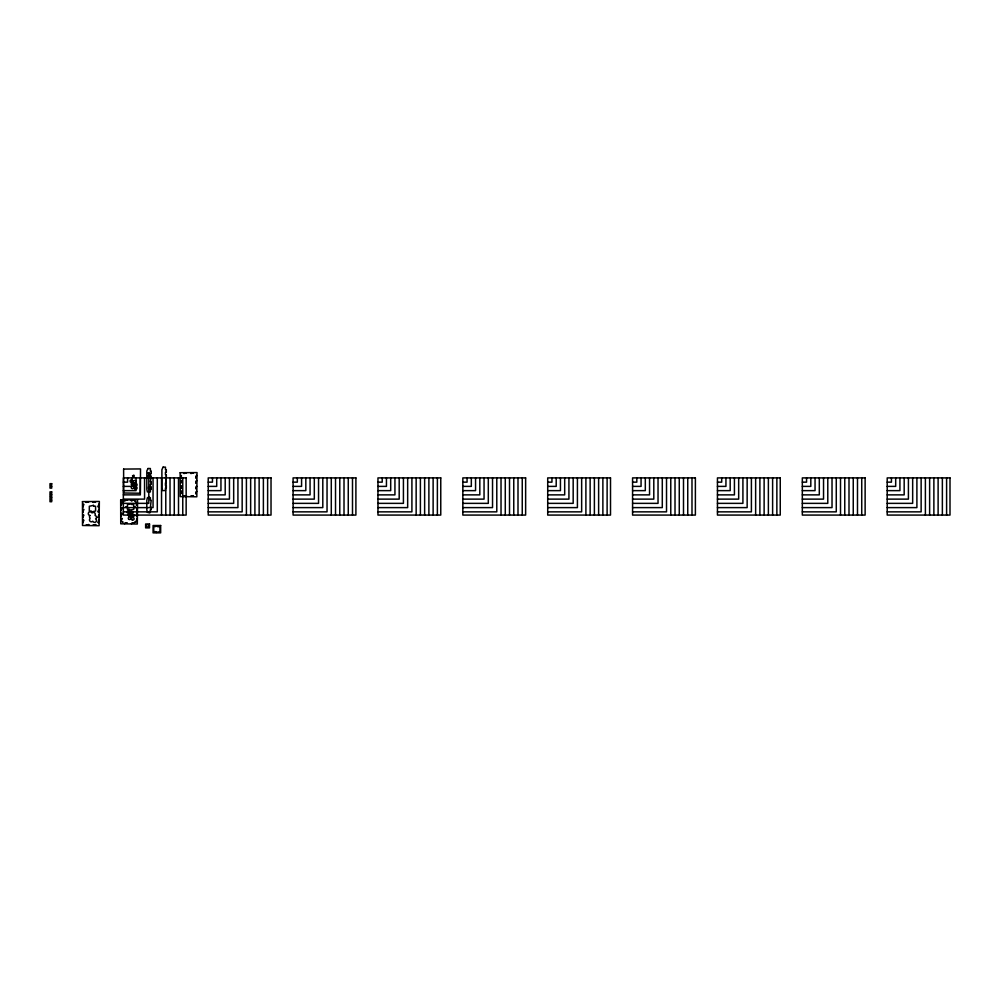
<?xml version="1.0" encoding="UTF-8"?>
<svg xmlns="http://www.w3.org/2000/svg" width="1000" height="1000" viewBox="0 0 1000 1000"><rect width="100%" height="100%" fill="white"/><g stroke="black" fill="none" stroke-linecap="round" stroke-linejoin="round"><path stroke-width="1.5" d="M133.637 484.837A1.275 1.275 0 0 0 132.525 482.925A1.275 1.275 0 0 0 131.425 484.837A1.275 1.275 0 0 0 133.637 484.837L133.763 484.525M130.675 515.662A1.275 1.275 0 0 0 129.562 513.75A1.275 1.275 0 0 0 128.463 515.662A1.275 1.275 0 0 0 130.675 515.662L130.8 515.35M123.35 482.15L127.587 482.15L127.587 477.9M208.225 482.15L212.463 482.15L212.463 477.9M293.087 482.15L297.337 482.15L297.337 477.9M377.962 482.15L382.212 482.15L382.212 477.9M462.837 482.15L467.075 482.15L467.075 477.9M547.712 482.15L551.95 482.15L551.95 477.9M632.575 482.15L636.825 482.15L636.825 477.9M717.45 482.15L721.7 482.15L721.7 477.9M802.325 482.15L806.562 482.15L806.562 477.9M887.2 482.15L891.438 482.15L891.438 477.9M123.35 486.388L131.838 486.388L131.838 477.9M208.225 486.388L216.713 486.388L216.713 477.9M293.087 486.388L301.575 486.388L301.575 477.9M377.962 486.388L386.45 486.388L386.45 477.9M462.837 486.388L471.325 486.388L471.325 477.9M547.712 486.388L556.2 486.388L556.2 477.9M632.575 486.388L641.062 486.388L641.062 477.9M717.45 486.388L725.938 486.388L725.938 477.9M802.325 486.388L810.812 486.388L810.812 477.9M887.2 486.388L895.688 486.388L895.688 477.9M123.35 490.637L136.075 490.637L136.075 477.9M208.225 490.637L220.95 490.637L220.95 477.9M293.087 490.637L305.825 490.637L305.825 477.9M377.962 490.637L390.7 490.637L390.7 477.9M462.837 490.637L475.562 490.637L475.562 477.9M547.712 490.637L560.438 490.637L560.438 477.9M632.575 490.637L645.312 490.637L645.312 477.9M717.45 490.637L730.188 490.637L730.188 477.9M802.325 490.637L815.05 490.637L815.05 477.9M887.2 490.637L899.925 490.637L899.925 477.9M123.35 494.875L140.325 494.875L140.325 477.9M208.225 494.875L225.2 494.875L225.2 477.9M293.087 494.875L310.062 494.875L310.062 477.9M377.962 494.875L394.938 494.875L394.938 477.9M462.837 494.875L479.812 494.875L479.812 477.9M547.712 494.875L564.688 494.875L564.688 477.9M632.575 494.875L649.55 494.875L649.55 477.9M717.45 494.875L734.425 494.875L734.425 477.9M802.325 494.875L819.3 494.875L819.3 477.9M887.2 494.875L904.175 494.875L904.175 477.9M123.35 499.125L144.562 499.125L144.562 477.9M208.225 499.125L229.438 499.125L229.438 477.9M293.087 499.125L314.312 499.125L314.312 477.9M377.962 499.125L399.188 499.125L399.188 477.9M462.837 499.125L484.05 499.125L484.05 477.9M547.712 499.125L568.925 499.125L568.925 477.9M632.575 499.125L653.8 499.125L653.8 477.9M717.45 499.125L738.675 499.125L738.675 477.9M802.325 499.125L823.538 499.125L823.538 477.9M887.2 499.125L908.413 499.125L908.413 477.9M123.35 503.363L148.812 503.363L148.812 477.9M208.225 503.363L233.675 503.363L233.675 477.9M293.087 503.363L318.55 503.363L318.55 477.9M377.962 503.363L403.425 503.363L403.425 477.9M462.837 503.363L488.3 503.363L488.3 477.9M547.712 503.363L573.175 503.363L573.175 477.9M632.575 503.363L658.037 503.363L658.037 477.9M717.45 503.363L742.913 503.363L742.913 477.9M802.325 503.363L827.788 503.363L827.788 477.9M887.2 503.363L912.663 503.363L912.663 477.9M123.35 507.612L153.05 507.612L153.05 477.9M208.225 507.612L237.925 507.612L237.925 477.9M293.087 507.612L322.8 507.612L322.8 477.9M377.962 507.612L407.663 507.612L407.663 477.9M462.837 507.612L492.537 507.612L492.537 477.9M547.712 507.612L577.413 507.612L577.413 477.9M632.575 507.612L662.288 507.612L662.288 477.9M717.45 507.612L747.15 507.612L747.15 477.9M802.325 507.612L832.025 507.612L832.025 477.9M887.2 507.612L916.9 507.612L916.9 477.9M123.35 511.85L157.3 511.85L157.3 477.9M208.225 511.85L242.162 511.85L242.162 477.9M293.087 511.85L327.038 511.85L327.038 477.9M377.962 511.85L411.912 511.85L411.912 477.9M462.837 511.85L496.788 511.85L496.788 477.9M547.712 511.85L581.65 511.85L581.65 477.9M632.575 511.85L666.525 511.85L666.525 477.9M717.45 511.85L751.4 511.85L751.4 477.9M802.325 511.85L836.275 511.85L836.275 477.9M887.2 511.85L921.137 511.85L921.137 477.9M946.6 477.9L946.6 515.075M942.362 477.9L942.362 515.075M938.112 477.9L938.112 515.075M933.875 477.9L933.875 515.075M929.625 477.9L929.625 515.075M925.387 477.9L925.387 515.075M861.737 477.9L861.737 515.075M857.487 477.9L857.487 515.075M853.25 477.9L853.25 515.075M849 477.9L849 515.075M844.762 477.9L844.762 515.075M840.512 477.9L840.512 515.075M776.862 477.9L776.862 515.075M772.613 477.9L772.613 515.075M768.375 477.9L768.375 515.075M764.125 477.9L764.125 515.075M759.887 477.9L759.887 515.075M755.638 477.9L755.638 515.075M691.988 477.9L691.988 515.075M687.75 477.9L687.75 515.075M683.5 477.9L683.5 515.075M679.262 477.9L679.262 515.075M675.013 477.9L675.013 515.075M670.775 477.9L670.775 515.075M607.112 477.9L607.112 515.075M602.875 477.9L602.875 515.075M598.625 477.9L598.625 515.075M594.388 477.9L594.388 515.075M590.138 477.9L590.138 515.075M585.9 477.9L585.9 515.075M522.25 477.9L522.25 515.075M518 477.9L518 515.075M513.763 477.9L513.763 515.075M509.513 477.9L509.513 515.075M505.275 477.9L505.275 515.075M501.025 477.9L501.025 515.075M437.375 477.9L437.375 515.075M433.125 477.9L433.125 515.075M428.888 477.9L428.888 515.075M424.637 477.9L424.637 515.075M420.4 477.9L420.4 515.075M416.15 477.9L416.15 515.075M352.5 477.9L352.5 515.075M348.263 477.9L348.263 515.075M344.012 477.9L344.012 515.075M339.775 477.9L339.775 515.075M335.525 477.9L335.525 515.075M331.287 477.9L331.287 515.075M267.625 477.9L267.625 515.075M263.387 477.9L263.387 515.075M259.137 477.9L259.137 515.075M254.9 477.9L254.9 515.075M250.65 477.9L250.65 515.075M246.412 477.9L246.412 515.075M182.763 477.9L182.763 515.075M181.337 477.962L181.337 475.412L180.738 477.962M178.512 477.9L178.512 515.075M174.275 477.9L174.275 515.075M170.025 477.9L170.025 515.075M165.787 477.9L165.787 515.075M161.537 477.9L161.537 515.075M137.037 507.725L137.037 510.275L136.438 507.725M155.912 526.4L153.75 526.825L153.75 531.575L156.175 531.7L156.175 532.463L160.037 531.575L160.037 526.825L157.613 526.688L157.613 525.925L155.912 526.4M82.463 501.613L82.513 525.487L99.113 525.7L99.338 501.463L82.463 501.613M123.612 469.075L123.675 493L140.312 493.225L140.525 468.925L123.612 469.075M120.675 499.938L120.738 523.812L137.325 524.025L137.55 499.787L120.675 499.938M122.325 501.463L123.1 501.788L122.362 501.362M122.325 521.912L123.1 522.238L122.362 521.812M126.1 506.85L126.925 507.075L126.1 506.85M132.562 475.85C133.812 479.75 135.6 473.1 132.562 475.85M132.613 481.138L132.438 481.775A1.275 1.275 0 0 1 130.512 482.113A1.275 1.275 0 0 1 130.512 480.163A1.275 1.275 0 0 1 132.438 480.5L132.613 481.138M129.65 511.975L129.475 512.6A1.275 1.275 0 0 1 127.562 512.95A1.275 1.275 0 0 1 127.562 510.988A1.275 1.275 0 0 1 129.475 511.337L129.65 511.975M134.25 506.85L135.062 507.075L134.25 506.85M135.137 501.463L135.912 501.788L135.175 501.362M135.137 521.912L135.912 522.238L135.175 521.812M147.912 473.212C149.113 477.062 151.025 470.525 147.912 473.212M147.912 476.012C149.162 479.913 150.938 473.275 147.912 476.012M180.162 472.713L180.225 496.587L196.825 496.8L197.037 472.575L180.162 472.713M89.95 515.487L89.738 515.763A1.863 1.863 0 0 0 90.025 518.025L90.025 518.6A1.863 1.863 0 0 0 90.025 521.25A1.863 1.863 0 0 0 92.675 521.25L93 521.45A1.863 1.863 0 0 0 95.938 521.838A1.863 1.863 0 0 0 95.55 518.913L95.938 518.612A1.863 1.863 0 0 0 95.1 515.487L95.05 515.175A1.863 1.863 0 0 0 92.112 512.925L91.775 512.712A1.863 1.863 0 0 0 88.675 512.513A1.863 1.863 0 0 0 89.675 515.45L89.95 515.487M163.088 467.137L161.9 469.688L161.9 488.013L162.5 490.562L165.463 490.562L165.463 488.013L166.312 488.013L166.312 485.475L165.463 485.475L165.463 482.925L166.312 482.925L165.463 477.325L166.312 477.325L166.312 474.775L165.463 474.775L165.463 472.225L166.312 472.225L166.312 469.688L165.463 469.688L165.463 467.137L163.088 467.137M148 468.512L146.812 471.062L146.812 489.4L147.413 491.938L150.375 491.938L150.375 489.4L151.225 489.4L151.225 486.85L150.375 486.85L150.375 484.3L151.225 484.3L151.225 481.75L150.375 481.75L151.225 476.15L150.375 476.15L150.375 473.612L151.225 473.612L151.225 471.062L150.375 471.062L150.375 468.512L148 468.512M186.425 472.863L183.875 473.462L186.425 472.863M193.388 472.863L190.837 473.462L193.388 472.863M196.525 475.412L195.925 477.962L196.525 475.412M186.15 477.9L123.35 477.9L123.35 515.075L186.15 515.075L186.15 477.9M271.025 477.9L208.225 477.9L208.225 515.075L271.025 515.075L271.025 477.9M355.9 477.9L293.087 477.9L293.087 515.075L355.9 515.075L355.9 477.9M440.763 477.9L377.962 477.9L377.962 515.075L440.763 515.075L440.763 477.9M525.638 477.9L462.837 477.9L462.837 515.075L525.638 515.075L525.638 477.9M610.513 477.9L547.712 477.9L547.712 515.075L610.513 515.075L610.513 477.9M695.387 477.9L632.575 477.9L632.575 515.075L695.387 515.075L695.387 477.9M780.25 477.9L717.45 477.9L717.45 515.075L780.25 515.075L780.25 477.9M865.125 477.9L802.325 477.9L802.325 515.075L865.125 515.075L865.125 477.9M950 477.9L887.2 477.9L887.2 515.075L950 515.075L950 477.9M181.337 480.5L180.738 483.05L181.337 480.5M196.525 480.5L195.925 483.05L196.525 480.5M51.7 483.663L50 483.663L50 485.35L51.7 485.35L51.7 483.663M181.337 486.112L180.738 488.65L181.337 486.112M196.525 486.112L195.925 488.65L196.525 486.112M51.7 486.425L50 486.425L50 488.125L51.7 488.125L51.7 486.425M149.438 486.925L148.5 486.925L148.5 488.787L149.438 488.787L149.438 486.925M181.337 491.2L180.738 493.75L181.337 491.2M196.525 491.2L195.925 493.75L196.525 491.2M51.7 491.863L50 491.863L50 493.562L51.7 493.562L51.7 491.863M51.7 494.575L50 494.575L50 496.275L51.7 496.275L51.7 494.575M186.425 495.7L183.875 496.287L186.425 495.7M193.388 495.7L190.837 496.287L193.388 495.7M148.588 497.15L147.4 497.75L146.8 500.288L146.8 509.8L147.4 512.337L149.775 512.938L150.363 509.8L151.213 509.8L151.213 507.25L150.363 507.25L151.213 500.288L150.363 500.288L150.363 497.75L148.588 497.15M51.7 497.262L50 497.262L50 498.963L51.7 498.963L51.7 497.262M51.7 500.025L50 500.025L50 501.725L51.7 501.725L51.7 500.025M126.938 500.087L124.388 500.688L126.938 500.087M133.887 500.087L131.35 500.688L133.887 500.087M88.713 501.763L86.175 502.362L88.713 501.763M95.675 501.763L93.125 502.362L95.675 501.763M121.838 502.638L121.25 505.175L121.838 502.638M137.037 502.638L136.438 505.175L137.037 502.638M131.562 503.7L127.438 504.588L127.438 509.338L129.362 509.363L129.613 510.225L133.725 509.338L133.725 504.588L131.713 504.513L131.562 503.7M83.625 504.312L83.038 506.863L83.625 504.312M98.812 504.312L98.225 506.863L98.812 504.312M93.425 505.375L89.312 506.262L89.312 511.012L91.237 511.037L91.475 511.912L95.588 511.012L95.588 506.262L93.675 506.238L93.425 505.375M121.838 507.725L121.25 510.275L121.838 507.725M83.625 509.4L83.038 511.95L83.625 509.4M98.812 509.4L98.225 511.95L98.812 509.4M121.838 513.325L121.25 515.875L121.838 513.325M137.037 513.325L136.438 515.875L137.037 513.325M83.625 515L83.038 517.55L83.625 515M98.812 515L98.225 517.55L98.812 515M121.838 518.413L121.25 520.962L121.838 518.413M137.037 518.413L136.438 520.962L137.037 518.413M83.625 520.1L83.038 522.638L83.625 520.1M98.812 520.1L98.225 522.638L98.812 520.1M126.938 522.913L124.388 523.513L126.938 522.913M133.887 522.913L131.35 523.513L133.887 522.913M149.512 524L145.638 524L145.638 527.875L149.512 527.875L149.512 524M88.713 524.587L86.175 525.188L88.713 524.587M95.675 524.587L93.125 525.188L95.675 524.587M160.662 525.513L153.075 525.513L153.075 532.863L160.662 532.863L160.662 525.513M131.625 488.338A1.275 1.275 0 0 0 133.763 487.762A1.275 1.275 0 0 0 132.2 486.2A1.275 1.275 0 0 0 131.625 488.338M135.162 489.125A1.275 1.275 0 0 0 137.075 488.025A1.275 1.275 0 0 0 135.162 486.925A1.275 1.275 0 0 0 135.162 489.125M133.887 482.788A1.275 1.275 0 0 0 135.887 481.825A1.275 1.275 0 0 0 134.062 480.575A1.275 1.275 0 0 0 133.887 482.788M135.162 485.9A1.275 1.275 0 0 0 137.075 484.787A1.275 1.275 0 0 0 135.162 483.688A1.275 1.275 0 0 0 135.162 485.9M146.662 526.85A1.3 1.3 0 0 0 148.825 526.275A1.3 1.3 0 0 0 147.238 524.688A1.3 1.3 0 0 0 146.662 526.85M132.2 519.95A1.275 1.275 0 0 0 134.1 518.837A1.275 1.275 0 0 0 132.2 517.737A1.275 1.275 0 0 0 132.2 519.95M130.925 513.612A1.275 1.275 0 0 0 132.912 512.663A1.275 1.275 0 0 0 131.1 511.413A1.275 1.275 0 0 0 130.925 513.612M128.663 519.15A1.275 1.275 0 0 0 130.8 518.575A1.275 1.275 0 0 0 129.238 517.025A1.275 1.275 0 0 0 128.663 519.15M132.2 516.725A1.275 1.275 0 0 0 134.1 515.612A1.275 1.275 0 0 0 132.2 514.513A1.275 1.275 0 0 0 132.2 516.725"/></g></svg>
